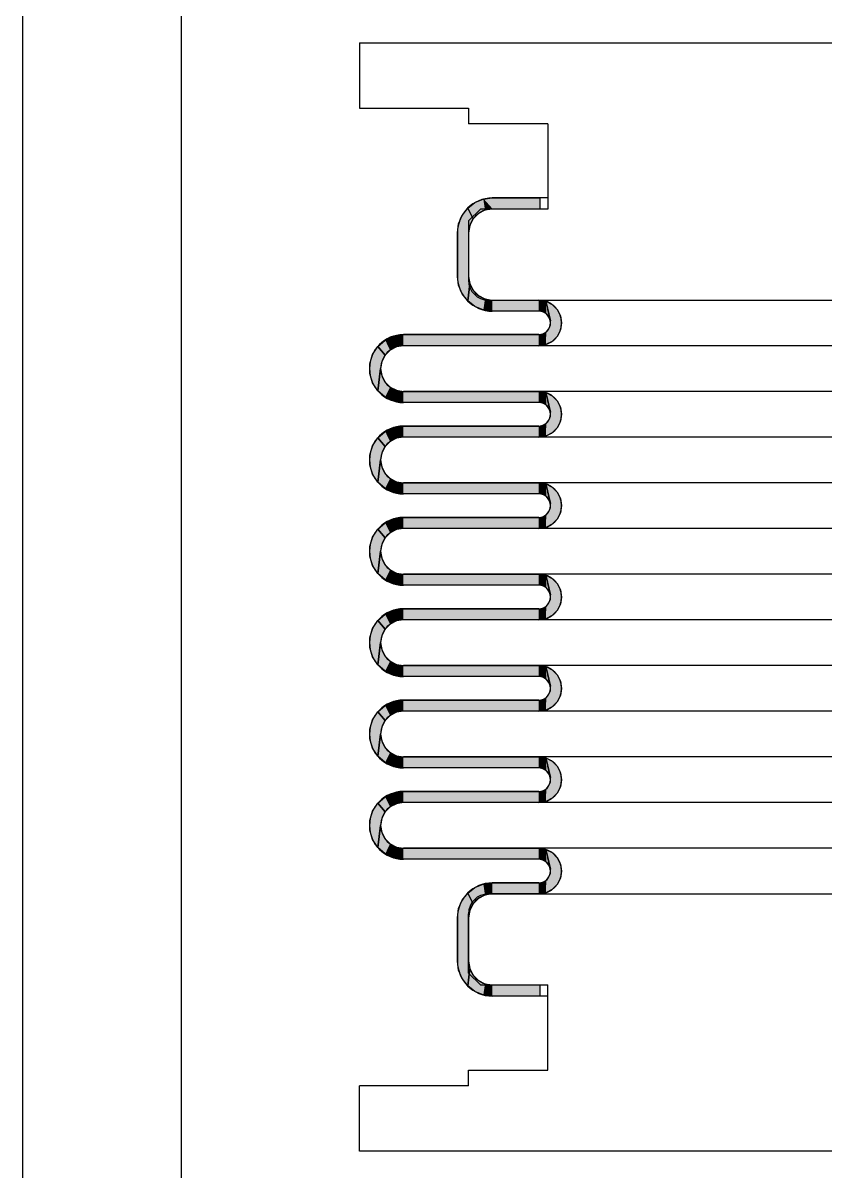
# Model space of a CAD drawing. Header units: millimetres. Extents: x 1269 to 5832, y 527 to 3540.
# Drawn here: x 5038.87 to 5059.12, y 1087.07 to 1116.07 of the extents above; entities that cross this region are included whole.
import ezdxf

# ---------------------------------------------------------------- set-up
doc = ezdxf.new("R2010")
doc.units = ezdxf.units.MM
doc.linetypes.add('phl_thick', pattern=[0])
doc.layers.add('projection', color=7, linetype='Continuous')

# ---------------------------------------------------------------- blocks, each defined once
blk = doc.blocks.new('*U43')
at = {"color": 2, "linetype": 'Continuous', "extrusion": (0, 0, -1)}
for points in [[(-118.052, 186.236), (-118.882, 186.142), (-117.888, 185.914)], [(-118.307, 186.491), (-119.919, 186.236), (-118.052, 186.236)], [(-119.919, 186.236), (-118.882, 186.142), (-118.052, 186.236)], [(-118.629, 186.655), (-119.663, 186.491), (-118.307, 186.491)], [(-119.663, 186.491), (-119.919, 186.236), (-118.307, 186.491)], [(-118.985, 186.711), (-119.342, 186.655), (-118.629, 186.655)], [(-119.342, 186.655), (-119.663, 186.491), (-118.629, 186.655)], [(-119.919, 186.236), (-119.088, 186.142), (-118.882, 186.142)], [(-119.919, 186.236), (-120.083, 185.914), (-119.088, 186.142)], [(-119.088, 186.142), (-120.083, 185.914), (-119.282, 186.072)], [(-119.282, 186.072), (-120.083, 185.914), (-119.44, 185.939)], [(-119.44, 185.939), (-120.083, 185.914), (-119.543, 185.761)], [(-120.083, 185.914), (-120.139, 185.557), (-119.543, 185.761)], [(-119.543, 185.761), (-120.139, 185.557), (-119.579, 185.557)], [(-119.579, 185.557), (-120.139, 178.725), (-119.579, 178.725)], [(-120.139, 185.557), (-120.139, 178.725), (-119.579, 185.557)], [(-120.139, 178.725), (-119.648, 178.242), (-119.579, 178.725)]]:
    blk.add_solid(points, dxfattribs=at)
blk = doc.blocks.new('*U44')
at = {"color": 2, "linetype": 'Continuous', "extrusion": (0, 0, -1)}
for points in [[(-122.667, 186.236), (-123.497, 186.142), (-122.503, 185.914)], [(-122.922, 186.491), (-124.534, 186.236), (-122.667, 186.236)], [(-124.534, 186.236), (-123.497, 186.142), (-122.667, 186.236)], [(-123.244, 186.655), (-124.279, 186.491), (-122.922, 186.491)], [(-124.279, 186.491), (-124.534, 186.236), (-122.922, 186.491)], [(-123.601, 186.711), (-123.957, 186.655), (-123.244, 186.655)], [(-123.957, 186.655), (-124.279, 186.491), (-123.244, 186.655)], [(-124.534, 186.236), (-123.704, 186.142), (-123.497, 186.142)], [(-124.534, 186.236), (-124.698, 185.914), (-123.704, 186.142)], [(-123.704, 186.142), (-124.698, 185.914), (-123.897, 186.072)], [(-123.897, 186.072), (-124.698, 185.914), (-124.055, 185.939)], [(-124.055, 185.939), (-124.698, 185.914), (-124.159, 185.761)], [(-124.698, 185.914), (-124.754, 185.557), (-124.159, 185.761)], [(-124.159, 185.761), (-124.754, 185.557), (-124.194, 185.557)], [(-124.194, 185.557), (-124.754, 178.725), (-124.194, 178.725)], [(-124.754, 185.557), (-124.754, 178.725), (-124.194, 185.557)], [(-124.754, 178.725), (-124.264, 178.242), (-124.194, 178.725)]]:
    blk.add_solid(points, dxfattribs=at)
blk = doc.blocks.new('*U45')
at = {"color": 2, "linetype": 'Continuous', "extrusion": (0, 0, -1)}
for points in [[(-127.282, 186.236), (-128.113, 186.142), (-127.119, 185.914)], [(-127.538, 186.491), (-129.149, 186.236), (-127.282, 186.236)], [(-129.149, 186.236), (-128.113, 186.142), (-127.282, 186.236)], [(-127.859, 186.655), (-128.894, 186.491), (-127.538, 186.491)], [(-128.894, 186.491), (-129.149, 186.236), (-127.538, 186.491)], [(-128.216, 186.711), (-128.572, 186.655), (-127.859, 186.655)], [(-128.572, 186.655), (-128.894, 186.491), (-127.859, 186.655)], [(-129.149, 186.236), (-128.319, 186.142), (-128.113, 186.142)], [(-129.149, 186.236), (-129.313, 185.914), (-128.319, 186.142)], [(-128.319, 186.142), (-129.313, 185.914), (-128.513, 186.072)], [(-128.513, 186.072), (-129.313, 185.914), (-128.671, 185.939)], [(-128.671, 185.939), (-129.313, 185.914), (-128.774, 185.761)], [(-129.313, 185.914), (-129.37, 185.557), (-128.774, 185.761)], [(-128.774, 185.761), (-129.37, 185.557), (-128.81, 185.557)], [(-128.81, 185.557), (-129.37, 178.725), (-128.81, 178.725)], [(-129.37, 185.557), (-129.37, 178.725), (-128.81, 185.557)], [(-129.37, 178.725), (-128.879, 178.242), (-128.81, 178.725)]]:
    blk.add_solid(points, dxfattribs=at)
blk = doc.blocks.new('*U46')
at = {"color": 2, "linetype": 'Continuous', "extrusion": (0, 0, -1)}
for points in [[(-131.898, 186.236), (-132.728, 186.142), (-131.734, 185.914)], [(-132.153, 186.491), (-133.765, 186.236), (-131.898, 186.236)], [(-133.765, 186.236), (-132.728, 186.142), (-131.898, 186.236)], [(-132.475, 186.655), (-133.51, 186.491), (-132.153, 186.491)], [(-133.51, 186.491), (-133.765, 186.236), (-132.153, 186.491)], [(-132.831, 186.711), (-133.188, 186.655), (-132.475, 186.655)], [(-133.188, 186.655), (-133.51, 186.491), (-132.475, 186.655)], [(-133.765, 186.236), (-132.934, 186.142), (-132.728, 186.142)], [(-133.765, 186.236), (-133.929, 185.914), (-132.934, 186.142)], [(-132.934, 186.142), (-133.929, 185.914), (-133.128, 186.072)], [(-133.128, 186.072), (-133.929, 185.914), (-133.286, 185.939)], [(-133.286, 185.939), (-133.929, 185.914), (-133.389, 185.761)], [(-133.929, 185.914), (-133.985, 185.557), (-133.389, 185.761)], [(-133.389, 185.761), (-133.985, 185.557), (-133.425, 185.557)], [(-133.425, 185.557), (-133.985, 178.725), (-133.425, 178.725)], [(-133.985, 185.557), (-133.985, 178.725), (-133.425, 185.557)], [(-133.985, 178.725), (-133.495, 178.242), (-133.425, 178.725)]]:
    blk.add_solid(points, dxfattribs=at)
blk = doc.blocks.new('*U47')
at = {"color": 2, "linetype": 'Continuous', "extrusion": (0, 0, -1)}
for points in [[(-136.513, 186.236), (-137.344, 186.142), (-136.349, 185.914)], [(-136.768, 186.491), (-138.38, 186.236), (-136.513, 186.236)], [(-138.38, 186.236), (-137.344, 186.142), (-136.513, 186.236)], [(-137.09, 186.655), (-138.125, 186.491), (-136.768, 186.491)], [(-138.125, 186.491), (-138.38, 186.236), (-136.768, 186.491)], [(-137.447, 186.711), (-137.803, 186.655), (-137.09, 186.655)], [(-137.803, 186.655), (-138.125, 186.491), (-137.09, 186.655)], [(-138.38, 186.236), (-137.55, 186.142), (-137.344, 186.142)], [(-138.38, 186.236), (-138.544, 185.914), (-137.55, 186.142)], [(-137.55, 186.142), (-138.544, 185.914), (-137.744, 186.072)], [(-137.744, 186.072), (-138.544, 185.914), (-137.902, 185.939)], [(-137.902, 185.939), (-138.544, 185.914), (-138.005, 185.761)], [(-138.544, 185.914), (-138.601, 185.557), (-138.005, 185.761)], [(-138.005, 185.761), (-138.601, 185.557), (-138.041, 185.557)], [(-138.041, 185.557), (-138.601, 178.725), (-138.041, 178.725)], [(-138.601, 185.557), (-138.601, 178.725), (-138.041, 185.557)], [(-138.601, 178.725), (-138.11, 178.242), (-138.041, 178.725)]]:
    blk.add_solid(points, dxfattribs=at)
blk = doc.blocks.new('*U48')
at = {"color": 2, "linetype": 'Continuous', "extrusion": (0, 0, -1)}
for points in [[(-141.129, 186.236), (-141.959, 186.142), (-140.965, 185.914)], [(-141.384, 186.491), (-142.996, 186.236), (-141.129, 186.236)], [(-142.996, 186.236), (-141.959, 186.142), (-141.129, 186.236)], [(-141.706, 186.655), (-142.74, 186.491), (-141.384, 186.491)], [(-142.74, 186.491), (-142.996, 186.236), (-141.384, 186.491)], [(-142.062, 186.711), (-142.419, 186.655), (-141.706, 186.655)], [(-142.419, 186.655), (-142.74, 186.491), (-141.706, 186.655)], [(-142.996, 186.236), (-142.165, 186.142), (-141.959, 186.142)], [(-142.996, 186.236), (-143.159, 185.914), (-142.165, 186.142)], [(-142.165, 186.142), (-143.159, 185.914), (-142.359, 186.072)], [(-142.359, 186.072), (-143.159, 185.914), (-142.517, 185.939)], [(-142.517, 185.939), (-143.159, 185.914), (-142.62, 185.761)], [(-143.159, 185.914), (-143.216, 185.557), (-142.62, 185.761)], [(-142.62, 185.761), (-143.216, 185.557), (-142.656, 185.557)], [(-142.656, 185.557), (-143.216, 178.725), (-142.656, 178.725)], [(-143.216, 185.557), (-143.216, 178.725), (-142.656, 185.557)], [(-143.216, 178.725), (-142.725, 178.242), (-142.656, 178.725)]]:
    blk.add_solid(points, dxfattribs=at)
blk = doc.blocks.new('*U49')
at = {"color": 2, "linetype": 'Continuous', "extrusion": (0, 0, -1)}
for points in [[(-145.744, 186.236), (-146.574, 186.142), (-145.58, 185.914)], [(-145.999, 186.491), (-147.611, 186.236), (-145.744, 186.236)], [(-147.611, 186.236), (-146.574, 186.142), (-145.744, 186.236)], [(-146.321, 186.655), (-147.356, 186.491), (-145.999, 186.491)], [(-147.356, 186.491), (-147.611, 186.236), (-145.999, 186.491)], [(-146.677, 186.711), (-147.034, 186.655), (-146.321, 186.655)], [(-147.034, 186.655), (-147.356, 186.491), (-146.321, 186.655)], [(-147.611, 186.236), (-146.781, 186.142), (-146.574, 186.142)], [(-147.611, 186.236), (-147.775, 185.914), (-146.781, 186.142)], [(-146.781, 186.142), (-147.775, 185.914), (-146.974, 186.072)], [(-146.974, 186.072), (-147.775, 185.914), (-147.132, 185.939)], [(-147.132, 185.939), (-147.775, 185.914), (-147.236, 185.761)], [(-147.775, 185.914), (-147.831, 185.557), (-147.236, 185.761)], [(-147.236, 185.761), (-147.831, 185.557), (-147.271, 185.557)], [(-147.271, 185.557), (-147.831, 183.211), (-147.271, 183.211)], [(-147.831, 185.557), (-147.831, 183.211), (-147.271, 185.557)], [(-147.831, 183.211), (-147.331, 182.756), (-147.271, 183.211)]]:
    blk.add_solid(points, dxfattribs=at)
blk = doc.blocks.new('*U50')
at = {"color": 2, "linetype": 'Continuous', "extrusion": (0, 0, -1)}
for points in [[(-117.888, 185.914), (-118.427, 185.761), (-117.831, 185.557)], [(-118.427, 185.761), (-118.391, 185.557), (-117.831, 185.557)], [(-118.882, 186.142), (-118.688, 186.072), (-117.888, 185.914)], [(-118.688, 186.072), (-118.53, 185.939), (-117.888, 185.914)], [(-118.53, 185.939), (-118.427, 185.761), (-117.888, 185.914)], [(-117.831, 185.557), (-118.391, 183.211), (-117.831, 183.211)], [(-118.391, 185.557), (-118.391, 183.211), (-117.831, 185.557)], [(-117.773, 182.84), (-118.331, 182.756), (-117.602, 182.506)], [(-118.331, 182.756), (-118.156, 182.331), (-117.602, 182.506)], [(-117.831, 183.211), (-118.331, 182.756), (-117.773, 182.84)], [(-118.391, 183.211), (-118.331, 182.756), (-117.831, 183.211)], [(-117.337, 182.24), (-117.876, 181.967), (-117.002, 182.07)], [(-117.602, 182.506), (-118.156, 182.331), (-117.337, 182.24)], [(-118.156, 182.331), (-117.876, 181.967), (-117.337, 182.24)]]:
    blk.add_solid(points, dxfattribs=at)
blk = doc.blocks.new('*U51')
at = {"color": 2, "linetype": 'Continuous', "extrusion": (0, 0, -1)}
for points in [[(-122.503, 185.914), (-123.043, 185.761), (-122.447, 185.557)], [(-123.043, 185.761), (-123.007, 185.557), (-122.447, 185.557)], [(-123.497, 186.142), (-123.304, 186.072), (-122.503, 185.914)], [(-123.304, 186.072), (-123.146, 185.939), (-122.503, 185.914)], [(-123.146, 185.939), (-123.043, 185.761), (-122.503, 185.914)], [(-122.447, 185.557), (-123.007, 178.725), (-122.447, 178.725)], [(-123.007, 185.557), (-123.007, 178.725), (-122.447, 185.557)], [(-122.447, 178.725), (-122.937, 178.242), (-122.39, 178.369)], [(-123.007, 178.725), (-122.937, 178.242), (-122.447, 178.725)], [(-122.39, 178.369), (-122.937, 178.242), (-122.226, 178.047)], [(-122.937, 178.242), (-122.735, 177.799), (-122.226, 178.047)], [(-121.649, 177.628), (-122.415, 177.43), (-121.293, 177.571)], [(-121.971, 177.792), (-122.415, 177.43), (-121.649, 177.628)], [(-122.226, 178.047), (-122.735, 177.799), (-121.971, 177.792)], [(-122.735, 177.799), (-122.415, 177.43), (-121.971, 177.792)]]:
    blk.add_solid(points, dxfattribs=at)
blk = doc.blocks.new('*U52')
at = {"color": 2, "linetype": 'Continuous', "extrusion": (0, 0, -1)}
for points in [[(-127.119, 185.914), (-127.658, 185.761), (-127.062, 185.557)], [(-127.658, 185.761), (-127.622, 185.557), (-127.062, 185.557)], [(-128.113, 186.142), (-127.919, 186.072), (-127.119, 185.914)], [(-127.919, 186.072), (-127.761, 185.939), (-127.119, 185.914)], [(-127.761, 185.939), (-127.658, 185.761), (-127.119, 185.914)], [(-127.062, 185.557), (-127.622, 178.725), (-127.062, 178.725)], [(-127.622, 185.557), (-127.622, 178.725), (-127.062, 185.557)], [(-127.062, 178.725), (-127.553, 178.242), (-127.006, 178.369)], [(-127.622, 178.725), (-127.553, 178.242), (-127.062, 178.725)], [(-127.006, 178.369), (-127.553, 178.242), (-126.842, 178.047)], [(-127.553, 178.242), (-127.35, 177.799), (-126.842, 178.047)], [(-126.265, 177.628), (-127.031, 177.43), (-125.908, 177.571)], [(-126.586, 177.792), (-127.031, 177.43), (-126.265, 177.628)], [(-126.842, 178.047), (-127.35, 177.799), (-126.586, 177.792)], [(-127.35, 177.799), (-127.031, 177.43), (-126.586, 177.792)]]:
    blk.add_solid(points, dxfattribs=at)
blk = doc.blocks.new('*U53')
at = {"color": 2, "linetype": 'Continuous', "extrusion": (0, 0, -1)}
for points in [[(-131.734, 185.914), (-132.273, 185.761), (-131.677, 185.557)], [(-132.273, 185.761), (-132.237, 185.557), (-131.677, 185.557)], [(-132.728, 186.142), (-132.534, 186.072), (-131.734, 185.914)], [(-132.534, 186.072), (-132.376, 185.939), (-131.734, 185.914)], [(-132.376, 185.939), (-132.273, 185.761), (-131.734, 185.914)], [(-131.677, 185.557), (-132.237, 178.725), (-131.677, 178.725)], [(-132.237, 185.557), (-132.237, 178.725), (-131.677, 185.557)], [(-131.677, 178.725), (-132.168, 178.242), (-131.621, 178.369)], [(-132.237, 178.725), (-132.168, 178.242), (-131.677, 178.725)], [(-131.621, 178.369), (-132.168, 178.242), (-131.457, 178.047)], [(-132.168, 178.242), (-131.965, 177.799), (-131.457, 178.047)], [(-130.88, 177.628), (-131.646, 177.43), (-130.524, 177.571)], [(-131.202, 177.792), (-131.646, 177.43), (-130.88, 177.628)], [(-131.457, 178.047), (-131.965, 177.799), (-131.202, 177.792)], [(-131.965, 177.799), (-131.646, 177.43), (-131.202, 177.792)]]:
    blk.add_solid(points, dxfattribs=at)
blk = doc.blocks.new('*U54')
at = {"color": 2, "linetype": 'Continuous', "extrusion": (0, 0, -1)}
for points in [[(-136.349, 185.914), (-136.889, 185.761), (-136.293, 185.557)], [(-136.889, 185.761), (-136.853, 185.557), (-136.293, 185.557)], [(-137.344, 186.142), (-137.15, 186.072), (-136.349, 185.914)], [(-137.15, 186.072), (-136.992, 185.939), (-136.349, 185.914)], [(-136.992, 185.939), (-136.889, 185.761), (-136.349, 185.914)], [(-136.293, 185.557), (-136.853, 178.725), (-136.293, 178.725)], [(-136.853, 185.557), (-136.853, 178.725), (-136.293, 185.557)], [(-136.293, 178.725), (-136.783, 178.242), (-136.236, 178.369)], [(-136.853, 178.725), (-136.783, 178.242), (-136.293, 178.725)], [(-136.236, 178.369), (-136.783, 178.242), (-136.072, 178.047)], [(-136.783, 178.242), (-136.581, 177.799), (-136.072, 178.047)], [(-135.496, 177.628), (-136.261, 177.43), (-135.139, 177.571)], [(-135.817, 177.792), (-136.261, 177.43), (-135.496, 177.628)], [(-136.072, 178.047), (-136.581, 177.799), (-135.817, 177.792)], [(-136.581, 177.799), (-136.261, 177.43), (-135.817, 177.792)]]:
    blk.add_solid(points, dxfattribs=at)
blk = doc.blocks.new('*U55')
at = {"color": 2, "linetype": 'Continuous', "extrusion": (0, 0, -1)}
for points in [[(-140.965, 185.914), (-141.504, 185.761), (-140.908, 185.557)], [(-141.504, 185.761), (-141.468, 185.557), (-140.908, 185.557)], [(-141.959, 186.142), (-141.765, 186.072), (-140.965, 185.914)], [(-141.765, 186.072), (-141.607, 185.939), (-140.965, 185.914)], [(-141.607, 185.939), (-141.504, 185.761), (-140.965, 185.914)], [(-140.908, 185.557), (-141.468, 178.725), (-140.908, 178.725)], [(-141.468, 185.557), (-141.468, 178.725), (-140.908, 185.557)], [(-140.908, 178.725), (-141.399, 178.242), (-140.852, 178.369)], [(-141.468, 178.725), (-141.399, 178.242), (-140.908, 178.725)], [(-140.852, 178.369), (-141.399, 178.242), (-140.688, 178.047)], [(-141.399, 178.242), (-141.196, 177.799), (-140.688, 178.047)], [(-140.111, 177.628), (-140.877, 177.43), (-139.754, 177.571)], [(-140.433, 177.792), (-140.877, 177.43), (-140.111, 177.628)], [(-140.688, 178.047), (-141.196, 177.799), (-140.433, 177.792)], [(-141.196, 177.799), (-140.877, 177.43), (-140.433, 177.792)]]:
    blk.add_solid(points, dxfattribs=at)
blk = doc.blocks.new('*U56')
at = {"color": 2, "linetype": 'Continuous', "extrusion": (0, 0, -1)}
for points in [[(-145.58, 185.914), (-146.119, 185.761), (-145.524, 185.557)], [(-146.119, 185.761), (-146.084, 185.557), (-145.524, 185.557)], [(-146.574, 186.142), (-146.381, 186.072), (-145.58, 185.914)], [(-146.381, 186.072), (-146.223, 185.939), (-145.58, 185.914)], [(-146.223, 185.939), (-146.119, 185.761), (-145.58, 185.914)], [(-145.524, 185.557), (-146.084, 178.725), (-145.524, 178.725)], [(-146.084, 185.557), (-146.084, 178.725), (-145.524, 185.557)], [(-145.524, 178.725), (-146.014, 178.242), (-145.467, 178.369)], [(-146.084, 178.725), (-146.014, 178.242), (-145.524, 178.725)], [(-145.467, 178.369), (-146.014, 178.242), (-145.303, 178.047)], [(-146.014, 178.242), (-145.812, 177.799), (-145.303, 178.047)], [(-144.726, 177.628), (-145.492, 177.43), (-144.37, 177.571)], [(-145.048, 177.792), (-145.492, 177.43), (-144.726, 177.628)], [(-145.303, 178.047), (-145.812, 177.799), (-145.048, 177.792)], [(-145.812, 177.799), (-145.492, 177.43), (-145.048, 177.792)]]:
    blk.add_solid(points, dxfattribs=at)
blk = doc.blocks.new('*U57')
at = {"color": 2, "linetype": 'Continuous', "extrusion": (0, 0, -1)}
for points in [[(-112.671, 183.211), (-112.671, 185.611), (-112.731, 182.756)], [(-113.231, 185.611), (-112.731, 182.756), (-112.671, 185.611)], [(-112.731, 182.756), (-113.231, 185.611), (-113.231, 183.211)]]:
    blk.add_solid(points, dxfattribs=at)
blk = doc.blocks.new('*U58')
at = {"color": 2, "linetype": 'Continuous', "extrusion": (0, 0, -1)}
for points in [[(-152.991, 183.211), (-152.431, 185.611), (-152.991, 185.611)], [(-152.431, 185.611), (-152.991, 183.211), (-152.431, 183.211)], [(-152.373, 182.84), (-152.931, 182.756), (-152.202, 182.506)], [(-152.931, 182.756), (-152.756, 182.331), (-152.202, 182.506)], [(-152.431, 183.211), (-152.931, 182.756), (-152.373, 182.84)], [(-152.991, 183.211), (-152.931, 182.756), (-152.431, 183.211)], [(-151.937, 182.24), (-152.476, 181.967), (-151.602, 182.07)], [(-152.202, 182.506), (-152.756, 182.331), (-151.937, 182.24)], [(-152.756, 182.331), (-152.476, 181.967), (-151.937, 182.24)]]:
    blk.add_solid(points, dxfattribs=at)
blk = doc.blocks.new('*U59')
at = {"color": 2, "linetype": 'Continuous', "extrusion": (0, 0, -1)}
for points in [[(-113.231, 183.211), (-113.29, 182.84), (-112.731, 182.756)], [(-113.29, 182.84), (-113.461, 182.506), (-112.731, 182.756)], [(-112.731, 182.756), (-113.461, 182.506), (-112.907, 182.331)], [(-113.461, 182.506), (-113.726, 182.24), (-112.907, 182.331)], [(-112.907, 182.331), (-113.726, 182.24), (-113.187, 181.967)]]:
    blk.add_solid(points, dxfattribs=at)
blk = doc.blocks.new('*U60')
at = {"color": 2, "linetype": 'Continuous', "extrusion": (0, 0, -1)}
for points in [[(-147.831, 183.211), (-147.89, 182.84), (-147.331, 182.756)], [(-147.89, 182.84), (-148.061, 182.506), (-147.331, 182.756)], [(-147.331, 182.756), (-148.061, 182.506), (-147.507, 182.331)], [(-148.061, 182.506), (-148.326, 182.24), (-147.507, 182.331)], [(-147.507, 182.331), (-148.326, 182.24), (-147.787, 181.967)]]:
    blk.add_solid(points, dxfattribs=at)
blk = doc.blocks.new('*U61')
at = {"color": 2, "linetype": 'Continuous', "extrusion": (0, 0, -1)}
for points in [[(-113.726, 182.24), (-114.061, 182.07), (-113.187, 181.967)], [(-114.061, 182.07), (-114.431, 182.011), (-113.187, 181.967)], [(-116.631, 182.011), (-117.876, 181.967), (-113.187, 181.967)], [(-113.187, 181.967), (-114.431, 182.011), (-116.631, 182.011)], [(-113.187, 181.967), (-117.511, 181.687), (-113.551, 181.687)], [(-117.876, 181.967), (-117.511, 181.687), (-113.187, 181.967)], [(-113.551, 181.687), (-117.087, 181.511), (-113.976, 181.511)], [(-117.511, 181.687), (-117.087, 181.511), (-113.551, 181.687)], [(-117.002, 182.07), (-117.876, 181.967), (-116.631, 182.011)], [(-113.976, 181.511), (-116.631, 181.451), (-114.431, 181.451)], [(-117.087, 181.511), (-116.631, 181.451), (-113.976, 181.511)]]:
    blk.add_solid(points, dxfattribs=at)
blk = doc.blocks.new('*U62')
at = {"color": 2, "linetype": 'Continuous', "extrusion": (0, 0, -1)}
for points in [[(-148.326, 182.24), (-148.661, 182.07), (-147.787, 181.967)], [(-148.661, 182.07), (-149.031, 182.011), (-147.787, 181.967)], [(-151.231, 182.011), (-152.476, 181.967), (-147.787, 181.967)], [(-147.787, 181.967), (-149.031, 182.011), (-151.231, 182.011)], [(-147.787, 181.967), (-152.111, 181.687), (-148.151, 181.687)], [(-152.476, 181.967), (-152.111, 181.687), (-147.787, 181.967)], [(-148.151, 181.687), (-151.687, 181.511), (-148.576, 181.511)], [(-152.111, 181.687), (-151.687, 181.511), (-148.151, 181.687)], [(-151.602, 182.07), (-152.476, 181.967), (-151.231, 182.011)], [(-148.576, 181.511), (-151.231, 181.451), (-149.031, 181.451)], [(-151.687, 181.511), (-151.231, 181.451), (-148.576, 181.511)]]:
    blk.add_solid(points, dxfattribs=at)
blk = doc.blocks.new('*U63')
at = {"color": 2, "linetype": 'Continuous', "extrusion": (0, 0, -1)}
for points in [[(-120.139, 178.725), (-120.195, 178.369), (-119.648, 178.242)], [(-120.195, 178.369), (-120.359, 178.047), (-119.648, 178.242)], [(-119.648, 178.242), (-120.359, 178.047), (-119.851, 177.799)], [(-120.359, 178.047), (-120.615, 177.792), (-119.851, 177.799)], [(-119.851, 177.799), (-120.615, 177.792), (-120.171, 177.43)]]:
    blk.add_solid(points, dxfattribs=at)
blk = doc.blocks.new('*U64')
at = {"color": 2, "linetype": 'Continuous', "extrusion": (0, 0, -1)}
for points in [[(-124.754, 178.725), (-124.811, 178.369), (-124.264, 178.242)], [(-124.811, 178.369), (-124.975, 178.047), (-124.264, 178.242)], [(-124.264, 178.242), (-124.975, 178.047), (-124.466, 177.799)], [(-124.975, 178.047), (-125.23, 177.792), (-124.466, 177.799)], [(-124.466, 177.799), (-125.23, 177.792), (-124.786, 177.43)]]:
    blk.add_solid(points, dxfattribs=at)
blk = doc.blocks.new('*U65')
at = {"color": 2, "linetype": 'Continuous', "extrusion": (0, 0, -1)}
for points in [[(-129.37, 178.725), (-129.426, 178.369), (-128.879, 178.242)], [(-129.426, 178.369), (-129.59, 178.047), (-128.879, 178.242)], [(-128.879, 178.242), (-129.59, 178.047), (-129.082, 177.799)], [(-129.59, 178.047), (-129.845, 177.792), (-129.082, 177.799)], [(-129.082, 177.799), (-129.845, 177.792), (-129.401, 177.43)]]:
    blk.add_solid(points, dxfattribs=at)
blk = doc.blocks.new('*U66')
at = {"color": 2, "linetype": 'Continuous', "extrusion": (0, 0, -1)}
for points in [[(-133.985, 178.725), (-134.042, 178.369), (-133.495, 178.242)], [(-134.042, 178.369), (-134.206, 178.047), (-133.495, 178.242)], [(-133.495, 178.242), (-134.206, 178.047), (-133.697, 177.799)], [(-134.206, 178.047), (-134.461, 177.792), (-133.697, 177.799)], [(-133.697, 177.799), (-134.461, 177.792), (-134.017, 177.43)]]:
    blk.add_solid(points, dxfattribs=at)
blk = doc.blocks.new('*U67')
at = {"color": 2, "linetype": 'Continuous', "extrusion": (0, 0, -1)}
for points in [[(-138.601, 178.725), (-138.657, 178.369), (-138.11, 178.242)], [(-138.657, 178.369), (-138.821, 178.047), (-138.11, 178.242)], [(-138.11, 178.242), (-138.821, 178.047), (-138.313, 177.799)], [(-138.821, 178.047), (-139.076, 177.792), (-138.313, 177.799)], [(-138.313, 177.799), (-139.076, 177.792), (-138.632, 177.43)]]:
    blk.add_solid(points, dxfattribs=at)
blk = doc.blocks.new('*U68')
at = {"color": 2, "linetype": 'Continuous', "extrusion": (0, 0, -1)}
for points in [[(-143.216, 178.725), (-143.272, 178.369), (-142.725, 178.242)], [(-143.272, 178.369), (-143.436, 178.047), (-142.725, 178.242)], [(-142.725, 178.242), (-143.436, 178.047), (-142.928, 177.799)], [(-143.436, 178.047), (-143.692, 177.792), (-142.928, 177.799)], [(-142.928, 177.799), (-143.692, 177.792), (-143.247, 177.43)]]:
    blk.add_solid(points, dxfattribs=at)
blk = doc.blocks.new('*U69')
at = {"color": 2, "linetype": 'Continuous', "extrusion": (0, 0, -1)}
for points in [[(-120.615, 177.792), (-120.936, 177.628), (-120.171, 177.43)], [(-120.936, 177.628), (-121.293, 177.571), (-120.171, 177.43)], [(-121.293, 177.571), (-122.415, 177.43), (-120.171, 177.43)], [(-120.171, 177.43), (-122.005, 177.166), (-120.581, 177.166)], [(-122.415, 177.43), (-122.005, 177.166), (-120.171, 177.43)], [(-120.581, 177.166), (-121.537, 177.029), (-121.049, 177.029)], [(-122.005, 177.166), (-121.537, 177.029), (-120.581, 177.166)]]:
    blk.add_solid(points, dxfattribs=at)
blk = doc.blocks.new('*U70')
at = {"color": 2, "linetype": 'Continuous', "extrusion": (0, 0, -1)}
for points in [[(-125.23, 177.792), (-125.552, 177.628), (-124.786, 177.43)], [(-125.552, 177.628), (-125.908, 177.571), (-124.786, 177.43)], [(-125.908, 177.571), (-127.031, 177.43), (-124.786, 177.43)], [(-124.786, 177.43), (-126.62, 177.166), (-125.196, 177.166)], [(-127.031, 177.43), (-126.62, 177.166), (-124.786, 177.43)], [(-125.196, 177.166), (-126.152, 177.029), (-125.664, 177.029)], [(-126.62, 177.166), (-126.152, 177.029), (-125.196, 177.166)]]:
    blk.add_solid(points, dxfattribs=at)
blk = doc.blocks.new('*U71')
at = {"color": 2, "linetype": 'Continuous', "extrusion": (0, 0, -1)}
for points in [[(-129.845, 177.792), (-130.167, 177.628), (-129.401, 177.43)], [(-130.167, 177.628), (-130.524, 177.571), (-129.401, 177.43)], [(-130.524, 177.571), (-131.646, 177.43), (-129.401, 177.43)], [(-129.401, 177.43), (-131.236, 177.166), (-129.812, 177.166)], [(-131.646, 177.43), (-131.236, 177.166), (-129.401, 177.43)], [(-129.812, 177.166), (-130.768, 177.029), (-130.28, 177.029)], [(-131.236, 177.166), (-130.768, 177.029), (-129.812, 177.166)]]:
    blk.add_solid(points, dxfattribs=at)
blk = doc.blocks.new('*U72')
at = {"color": 2, "linetype": 'Continuous', "extrusion": (0, 0, -1)}
for points in [[(-134.461, 177.792), (-134.782, 177.628), (-134.017, 177.43)], [(-134.782, 177.628), (-135.139, 177.571), (-134.017, 177.43)], [(-135.139, 177.571), (-136.261, 177.43), (-134.017, 177.43)], [(-134.017, 177.43), (-135.851, 177.166), (-134.427, 177.166)], [(-136.261, 177.43), (-135.851, 177.166), (-134.017, 177.43)], [(-134.427, 177.166), (-135.383, 177.029), (-134.895, 177.029)], [(-135.851, 177.166), (-135.383, 177.029), (-134.427, 177.166)]]:
    blk.add_solid(points, dxfattribs=at)
blk = doc.blocks.new('*U73')
at = {"color": 2, "linetype": 'Continuous', "extrusion": (0, 0, -1)}
for points in [[(-139.076, 177.792), (-139.398, 177.628), (-138.632, 177.43)], [(-139.398, 177.628), (-139.754, 177.571), (-138.632, 177.43)], [(-139.754, 177.571), (-140.877, 177.43), (-138.632, 177.43)], [(-138.632, 177.43), (-140.466, 177.166), (-139.042, 177.166)], [(-140.877, 177.43), (-140.466, 177.166), (-138.632, 177.43)], [(-139.042, 177.166), (-139.998, 177.029), (-139.51, 177.029)], [(-140.466, 177.166), (-139.998, 177.029), (-139.042, 177.166)]]:
    blk.add_solid(points, dxfattribs=at)
blk = doc.blocks.new('*U74')
at = {"color": 2, "linetype": 'Continuous', "extrusion": (0, 0, -1)}
for points in [[(-143.692, 177.792), (-144.013, 177.628), (-143.247, 177.43)], [(-144.013, 177.628), (-144.37, 177.571), (-143.247, 177.43)], [(-144.37, 177.571), (-145.492, 177.43), (-143.247, 177.43)], [(-143.247, 177.43), (-145.082, 177.166), (-143.658, 177.166)], [(-145.492, 177.43), (-145.082, 177.166), (-143.247, 177.43)], [(-143.658, 177.166), (-144.614, 177.029), (-144.126, 177.029)], [(-145.082, 177.166), (-144.614, 177.029), (-143.658, 177.166)]]:
    blk.add_solid(points, dxfattribs=at)

msp = doc.modelspace()

# ---------------------------------------------------------------- linework, layer by layer
at = {"color": 0, "linetype": 'Continuous'}
for p, q in [((5047.367, 1115.572), (5047.367, 1113.922)), ((5047.367, 1115.572), (5079.367, 1115.572)), ((5047.367, 1113.922), (5050.117, 1113.922)), ((5050.117, 1113.922), (5050.117, 1113.522)), ((5052.117, 1113.522), (5050.117, 1113.522)), ((5052.117, 1113.522), (5052.117, 1111.372)), ((5052.117, 1111.652), (5050.717, 1111.652)), ((5051.917, 1111.652), (5051.917, 1111.372)), ((5050.417, 1111.372), (5050.117, 1111.072)), ((5052.117, 1111.372), (5050.417, 1111.372)), ((5050.717, 1111.372), (5050.532, 1111.343)), ((5050.117, 1111.072), (5050.117, 1109.572)), ((5049.837, 1110.772), (5049.837, 1109.672)), ((5050.117, 1109.672), (5050.147, 1109.487)), ((5050.617, 1109.072), (5076.117, 1109.072)), ((5051.89, 1109.072), (5052.069, 1109.044)), ((5051.89, 1108.792), (5050.717, 1108.792)), ((5051.89, 1108.199), (5048.474, 1108.199)), ((5048.474, 1107.919), (5048.296, 1107.89)), ((5078.26, 1107.919), (5048.474, 1107.919)), ((5078.26, 1106.765), (5048.474, 1106.765)), ((5051.89, 1106.765), (5052.069, 1106.736)), ((5051.89, 1106.485), (5048.474, 1106.485)), ((5051.89, 1105.891), (5048.474, 1105.891)), ((5048.474, 1105.611), (5048.296, 1105.583)), ((5078.26, 1105.611), (5048.474, 1105.611)), ((5078.26, 1104.457), (5048.474, 1104.457)), ((5051.89, 1104.457), (5052.069, 1104.429)), ((5051.89, 1104.177), (5048.474, 1104.177)), ((5051.89, 1103.583), (5048.474, 1103.583)), ((5048.474, 1103.303), (5048.296, 1103.275)), ((5078.26, 1103.303), (5048.474, 1103.303)), ((5078.26, 1102.149), (5048.474, 1102.149)), ((5051.89, 1102.149), (5052.069, 1102.121)), ((5051.89, 1101.869), (5048.474, 1101.869)), ((5051.89, 1101.275), (5048.474, 1101.275)), ((5048.474, 1100.995), (5048.296, 1100.967)), ((5078.26, 1100.995), (5048.474, 1100.995)), ((5078.26, 1099.842), (5048.474, 1099.842)), ((5051.89, 1099.842), (5052.069, 1099.813)), ((5051.89, 1099.562), (5048.474, 1099.562)), ((5051.89, 1098.968), (5048.474, 1098.968)), ((5048.474, 1098.688), (5048.296, 1098.66)), ((5078.26, 1098.688), (5048.474, 1098.688)), ((5078.26, 1097.534), (5048.474, 1097.534)), ((5051.89, 1097.534), (5052.069, 1097.506)), ((5051.89, 1097.254), (5048.474, 1097.254)), ((5051.89, 1096.66), (5048.474, 1096.66)), ((5048.474, 1096.38), (5048.296, 1096.352)), ((5078.26, 1096.38), (5048.474, 1096.38)), ((5078.26, 1095.226), (5048.474, 1095.226)), ((5051.89, 1095.226), (5052.069, 1095.198)), ((5051.89, 1094.946), (5048.474, 1094.946)), ((5051.89, 1094.352), (5050.717, 1094.352)), ((5050.717, 1094.072), (5050.532, 1094.043)), ((5050.617, 1094.072), (5076.117, 1094.072)), ((5049.837, 1093.472), (5049.837, 1092.372)), ((5050.117, 1092.072), (5050.117, 1093.572)), ((5050.117, 1092.372), (5050.147, 1092.187)), ((5050.417, 1091.772), (5050.117, 1092.072)), ((5050.417, 1091.772), (5052.117, 1091.772)), ((5051.917, 1091.772), (5051.917, 1091.492)), ((5052.117, 1089.622), (5052.117, 1091.772)), ((5052.117, 1091.492), (5050.717, 1091.492)), ((5050.117, 1089.222), (5050.117, 1089.622)), ((5050.117, 1089.622), (5052.117, 1089.622)), ((5047.367, 1087.572), (5047.367, 1089.222)), ((5050.117, 1089.222), (5047.367, 1089.222)), ((5079.367, 1087.572), (5047.367, 1087.572))]:
    msp.add_line(p, q, dxfattribs=at)
for points in [[(5050.532, 1111.343), (5050.365, 1111.258), (5050.232, 1111.125), (5050.095, 1111.395), (5050.277, 1111.534), (5050.49, 1111.622), (5050.717, 1111.372), (5050.532, 1111.343)], [(5050.532, 1111.343), (5050.365, 1111.258), (5050.232, 1111.125), (5050.095, 1111.395), (5050.277, 1111.534), (5050.49, 1111.622)], [(5050.717, 1111.652), (5051.917, 1111.652), (5051.917, 1111.372), (5050.717, 1111.372), (5050.49, 1111.622), (5050.717, 1111.652)], [(5050.717, 1111.372), (5050.49, 1111.622), (5050.717, 1111.652)], [(5050.117, 1109.672), (5050.147, 1109.487), (5050.095, 1109.05), (5049.955, 1109.232), (5049.867, 1109.445), (5049.837, 1109.672), (5049.837, 1110.772), (5049.867, 1111), (5049.955, 1111.212), (5050.095, 1111.395), (5050.232, 1111.125), (5050.147, 1110.958), (5050.117, 1110.772), (5050.117, 1109.672)], [(5049.837, 1110.772), (5049.867, 1111), (5049.955, 1111.212), (5050.095, 1111.395)], [(5050.232, 1111.125), (5050.147, 1110.958), (5050.117, 1110.772)], [(5050.095, 1109.05), (5049.955, 1109.232), (5049.867, 1109.445), (5049.837, 1109.672)], [(5052.081, 1108.723), (5051.992, 1108.774), (5051.89, 1108.792), (5050.717, 1108.792), (5050.49, 1108.822), (5050.277, 1108.91), (5050.095, 1109.05), (5050.147, 1109.487), (5050.232, 1109.32), (5050.365, 1109.187), (5050.532, 1109.102), (5050.717, 1109.072), (5051.89, 1109.072), (5052.069, 1109.044), (5052.183, 1108.547), (5052.148, 1108.644), (5052.081, 1108.723)], [(5050.717, 1108.792), (5050.49, 1108.822), (5050.277, 1108.91), (5050.095, 1109.05), (5050.147, 1109.487), (5050.232, 1109.32), (5050.365, 1109.187), (5050.532, 1109.102), (5050.717, 1109.072)], [(5052.467, 1108.495), (5052.439, 1108.317), (5052.357, 1108.156), (5052.23, 1108.029), (5052.069, 1107.947), (5051.89, 1107.919), (5048.474, 1107.919), (5048.233, 1108.164), (5048.474, 1108.199), (5051.89, 1108.199), (5051.992, 1108.216), (5052.081, 1108.268), (5052.148, 1108.347), (5052.183, 1108.444), (5052.183, 1108.547), (5052.069, 1109.044), (5052.23, 1108.962), (5052.357, 1108.835), (5052.439, 1108.674), (5052.467, 1108.495)], [(5051.89, 1108.199), (5051.992, 1108.216), (5052.081, 1108.268), (5052.148, 1108.347), (5052.183, 1108.444), (5052.183, 1108.547), (5052.069, 1109.044), (5052.23, 1108.962), (5052.357, 1108.835), (5052.439, 1108.674), (5052.467, 1108.495)], [(5052.081, 1108.723), (5051.992, 1108.774), (5051.89, 1108.792)], [(5052.183, 1108.547), (5052.148, 1108.644), (5052.081, 1108.723)], [(5052.467, 1108.495), (5052.439, 1108.317), (5052.357, 1108.156), (5052.23, 1108.029), (5052.069, 1107.947), (5051.89, 1107.919)], [(5048.296, 1107.89), (5048.135, 1107.808), (5048.008, 1107.681), (5047.827, 1107.903), (5048.011, 1108.063), (5048.233, 1108.164), (5048.474, 1107.919), (5048.296, 1107.89)], [(5048.296, 1107.89), (5048.135, 1107.808), (5048.008, 1107.681), (5047.827, 1107.903), (5048.011, 1108.063), (5048.233, 1108.164)], [(5048.474, 1107.919), (5048.233, 1108.164), (5048.474, 1108.199)], [(5047.897, 1107.342), (5047.827, 1106.78), (5047.695, 1106.986), (5047.626, 1107.22), (5047.626, 1107.464), (5047.695, 1107.698), (5047.827, 1107.903), (5048.008, 1107.681), (5047.926, 1107.52), (5047.897, 1107.342)], [(5047.827, 1106.78), (5047.695, 1106.986), (5047.626, 1107.22), (5047.626, 1107.464), (5047.695, 1107.698), (5047.827, 1107.903)], [(5048.008, 1107.681), (5047.926, 1107.52), (5047.897, 1107.342)], [(5052.081, 1106.415), (5051.992, 1106.467), (5051.89, 1106.485), (5048.474, 1106.485), (5048.233, 1106.519), (5048.011, 1106.621), (5047.827, 1106.78), (5047.897, 1107.342), (5047.926, 1107.163), (5048.008, 1107.003), (5048.135, 1106.875), (5048.296, 1106.793), (5048.474, 1106.765), (5051.89, 1106.765), (5052.069, 1106.736), (5052.183, 1106.239), (5052.148, 1106.336), (5052.081, 1106.415)], [(5048.474, 1106.485), (5048.233, 1106.519), (5048.011, 1106.621), (5047.827, 1106.78), (5047.897, 1107.342), (5047.926, 1107.163), (5048.008, 1107.003), (5048.135, 1106.875), (5048.296, 1106.793), (5048.474, 1106.765)], [(5052.467, 1106.188), (5052.439, 1106.01), (5052.357, 1105.849), (5052.23, 1105.721), (5052.069, 1105.639), (5051.89, 1105.611), (5048.474, 1105.611), (5048.233, 1105.856), (5048.474, 1105.891), (5051.89, 1105.891), (5051.992, 1105.909), (5052.081, 1105.96), (5052.148, 1106.039), (5052.183, 1106.136), (5052.183, 1106.239), (5052.069, 1106.736), (5052.23, 1106.655), (5052.357, 1106.527), (5052.439, 1106.366), (5052.467, 1106.188)], [(5051.89, 1105.891), (5051.992, 1105.909), (5052.081, 1105.96), (5052.148, 1106.039), (5052.183, 1106.136), (5052.183, 1106.239), (5052.069, 1106.736), (5052.23, 1106.655), (5052.357, 1106.527), (5052.439, 1106.366), (5052.467, 1106.188)], [(5052.081, 1106.415), (5051.992, 1106.467), (5051.89, 1106.485)], [(5052.183, 1106.239), (5052.148, 1106.336), (5052.081, 1106.415)], [(5052.467, 1106.188), (5052.439, 1106.01), (5052.357, 1105.849), (5052.23, 1105.721), (5052.069, 1105.639), (5051.89, 1105.611)], [(5048.296, 1105.583), (5048.135, 1105.501), (5048.008, 1105.373), (5047.827, 1105.595), (5048.011, 1105.755), (5048.233, 1105.856), (5048.474, 1105.611), (5048.296, 1105.583)], [(5048.296, 1105.583), (5048.135, 1105.501), (5048.008, 1105.373), (5047.827, 1105.595), (5048.011, 1105.755), (5048.233, 1105.856)], [(5048.474, 1105.611), (5048.233, 1105.856), (5048.474, 1105.891)], [(5047.897, 1105.034), (5047.827, 1104.473), (5047.695, 1104.678), (5047.626, 1104.912), (5047.626, 1105.156), (5047.695, 1105.39), (5047.827, 1105.595), (5048.008, 1105.373), (5047.926, 1105.212), (5047.897, 1105.034)], [(5047.827, 1104.473), (5047.695, 1104.678), (5047.626, 1104.912), (5047.626, 1105.156), (5047.695, 1105.39), (5047.827, 1105.595)], [(5048.008, 1105.373), (5047.926, 1105.212), (5047.897, 1105.034)], [(5052.081, 1104.108), (5051.992, 1104.159), (5051.89, 1104.177), (5048.474, 1104.177), (5048.233, 1104.212), (5048.011, 1104.313), (5047.827, 1104.473), (5047.897, 1105.034), (5047.926, 1104.856), (5048.008, 1104.695), (5048.135, 1104.567), (5048.296, 1104.485), (5048.474, 1104.457), (5051.89, 1104.457), (5052.069, 1104.429), (5052.183, 1103.932), (5052.148, 1104.029), (5052.081, 1104.108)], [(5048.474, 1104.177), (5048.233, 1104.212), (5048.011, 1104.313), (5047.827, 1104.473), (5047.897, 1105.034), (5047.926, 1104.856), (5048.008, 1104.695), (5048.135, 1104.567), (5048.296, 1104.485), (5048.474, 1104.457)], [(5052.467, 1103.88), (5052.439, 1103.702), (5052.357, 1103.541), (5052.23, 1103.413), (5052.069, 1103.331), (5051.89, 1103.303), (5048.474, 1103.303), (5048.233, 1103.548), (5048.474, 1103.583), (5051.89, 1103.583), (5051.992, 1103.601), (5052.081, 1103.653), (5052.148, 1103.732), (5052.183, 1103.829), (5052.183, 1103.932), (5052.069, 1104.429), (5052.23, 1104.347), (5052.357, 1104.219), (5052.439, 1104.058), (5052.467, 1103.88)], [(5051.89, 1103.583), (5051.992, 1103.601), (5052.081, 1103.653), (5052.148, 1103.732), (5052.183, 1103.829), (5052.183, 1103.932), (5052.069, 1104.429), (5052.23, 1104.347), (5052.357, 1104.219), (5052.439, 1104.058), (5052.467, 1103.88)], [(5052.081, 1104.108), (5051.992, 1104.159), (5051.89, 1104.177)], [(5052.183, 1103.932), (5052.148, 1104.029), (5052.081, 1104.108)], [(5052.467, 1103.88), (5052.439, 1103.702), (5052.357, 1103.541), (5052.23, 1103.413), (5052.069, 1103.331), (5051.89, 1103.303)], [(5048.296, 1103.275), (5048.135, 1103.193), (5048.008, 1103.065), (5047.827, 1103.287), (5048.011, 1103.447), (5048.233, 1103.548), (5048.474, 1103.303), (5048.296, 1103.275)], [(5048.296, 1103.275), (5048.135, 1103.193), (5048.008, 1103.065), (5047.827, 1103.287), (5048.011, 1103.447), (5048.233, 1103.548)], [(5048.474, 1103.303), (5048.233, 1103.548), (5048.474, 1103.583)], [(5047.897, 1102.726), (5047.827, 1102.165), (5047.695, 1102.37), (5047.626, 1102.604), (5047.626, 1102.848), (5047.695, 1103.082), (5047.827, 1103.287), (5048.008, 1103.065), (5047.926, 1102.905), (5047.897, 1102.726)], [(5047.827, 1102.165), (5047.695, 1102.37), (5047.626, 1102.604), (5047.626, 1102.848), (5047.695, 1103.082), (5047.827, 1103.287)], [(5048.008, 1103.065), (5047.926, 1102.905), (5047.897, 1102.726)], [(5052.081, 1101.8), (5051.992, 1101.851), (5051.89, 1101.869), (5048.474, 1101.869), (5048.233, 1101.904), (5048.011, 1102.005), (5047.827, 1102.165), (5047.897, 1102.726), (5047.926, 1102.548), (5048.008, 1102.387), (5048.135, 1102.26), (5048.296, 1102.178), (5048.474, 1102.149), (5051.89, 1102.149), (5052.069, 1102.121), (5052.183, 1101.624), (5052.148, 1101.721), (5052.081, 1101.8)], [(5048.474, 1101.869), (5048.233, 1101.904), (5048.011, 1102.005), (5047.827, 1102.165), (5047.897, 1102.726), (5047.926, 1102.548), (5048.008, 1102.387), (5048.135, 1102.26), (5048.296, 1102.178), (5048.474, 1102.149)], [(5052.467, 1101.572), (5052.439, 1101.394), (5052.357, 1101.233), (5052.23, 1101.106), (5052.069, 1101.024), (5051.89, 1100.995), (5048.474, 1100.995), (5048.233, 1101.241), (5048.474, 1101.275), (5051.89, 1101.275), (5051.992, 1101.293), (5052.081, 1101.345), (5052.148, 1101.424), (5052.183, 1101.521), (5052.183, 1101.624), (5052.069, 1102.121), (5052.23, 1102.039), (5052.357, 1101.912), (5052.439, 1101.751), (5052.467, 1101.572)], [(5051.89, 1101.275), (5051.992, 1101.293), (5052.081, 1101.345), (5052.148, 1101.424), (5052.183, 1101.521), (5052.183, 1101.624), (5052.069, 1102.121), (5052.23, 1102.039), (5052.357, 1101.912), (5052.439, 1101.751), (5052.467, 1101.572)], [(5052.081, 1101.8), (5051.992, 1101.851), (5051.89, 1101.869)], [(5052.183, 1101.624), (5052.148, 1101.721), (5052.081, 1101.8)], [(5052.467, 1101.572), (5052.439, 1101.394), (5052.357, 1101.233), (5052.23, 1101.106), (5052.069, 1101.024), (5051.89, 1100.995)], [(5048.296, 1100.967), (5048.135, 1100.885), (5048.008, 1100.758), (5047.827, 1100.98), (5048.011, 1101.139), (5048.233, 1101.241), (5048.474, 1100.995), (5048.296, 1100.967)], [(5048.296, 1100.967), (5048.135, 1100.885), (5048.008, 1100.758), (5047.827, 1100.98), (5048.011, 1101.139), (5048.233, 1101.241)], [(5048.474, 1100.995), (5048.233, 1101.241), (5048.474, 1101.275)], [(5047.897, 1100.419), (5047.827, 1099.857), (5047.695, 1100.063), (5047.626, 1100.297), (5047.626, 1100.541), (5047.695, 1100.775), (5047.827, 1100.98), (5048.008, 1100.758), (5047.926, 1100.597), (5047.897, 1100.419)], [(5047.827, 1099.857), (5047.695, 1100.063), (5047.626, 1100.297), (5047.626, 1100.541), (5047.695, 1100.775), (5047.827, 1100.98)], [(5048.008, 1100.758), (5047.926, 1100.597), (5047.897, 1100.419)], [(5052.081, 1099.492), (5051.992, 1099.544), (5051.89, 1099.562), (5048.474, 1099.562), (5048.233, 1099.596), (5048.011, 1099.698), (5047.827, 1099.857), (5047.897, 1100.419), (5047.926, 1100.24), (5048.008, 1100.079), (5048.135, 1099.952), (5048.296, 1099.87), (5048.474, 1099.842), (5051.89, 1099.842), (5052.069, 1099.813), (5052.183, 1099.316), (5052.148, 1099.413), (5052.081, 1099.492)], [(5048.474, 1099.562), (5048.233, 1099.596), (5048.011, 1099.698), (5047.827, 1099.857), (5047.897, 1100.419), (5047.926, 1100.24), (5048.008, 1100.079), (5048.135, 1099.952), (5048.296, 1099.87), (5048.474, 1099.842)], [(5052.467, 1099.265), (5052.439, 1099.086), (5052.357, 1098.926), (5052.23, 1098.798), (5052.069, 1098.716), (5051.89, 1098.688), (5048.474, 1098.688), (5048.233, 1098.933), (5048.474, 1098.968), (5051.89, 1098.968), (5051.992, 1098.986), (5052.081, 1099.037), (5052.148, 1099.116), (5052.183, 1099.213), (5052.183, 1099.316), (5052.069, 1099.813), (5052.23, 1099.731), (5052.357, 1099.604), (5052.439, 1099.443), (5052.467, 1099.265)], [(5051.89, 1098.968), (5051.992, 1098.986), (5052.081, 1099.037), (5052.148, 1099.116), (5052.183, 1099.213), (5052.183, 1099.316), (5052.069, 1099.813), (5052.23, 1099.731), (5052.357, 1099.604), (5052.439, 1099.443), (5052.467, 1099.265)], [(5052.081, 1099.492), (5051.992, 1099.544), (5051.89, 1099.562)], [(5052.183, 1099.316), (5052.148, 1099.413), (5052.081, 1099.492)], [(5052.467, 1099.265), (5052.439, 1099.086), (5052.357, 1098.926), (5052.23, 1098.798), (5052.069, 1098.716), (5051.89, 1098.688)], [(5048.296, 1098.66), (5048.135, 1098.578), (5048.008, 1098.45), (5047.827, 1098.672), (5048.011, 1098.832), (5048.233, 1098.933), (5048.474, 1098.688), (5048.296, 1098.66)], [(5048.296, 1098.66), (5048.135, 1098.578), (5048.008, 1098.45), (5047.827, 1098.672), (5048.011, 1098.832), (5048.233, 1098.933)], [(5048.474, 1098.688), (5048.233, 1098.933), (5048.474, 1098.968)], [(5047.897, 1098.111), (5047.827, 1097.55), (5047.695, 1097.755), (5047.626, 1097.989), (5047.626, 1098.233), (5047.695, 1098.467), (5047.827, 1098.672), (5048.008, 1098.45), (5047.926, 1098.289), (5047.897, 1098.111)], [(5047.827, 1097.55), (5047.695, 1097.755), (5047.626, 1097.989), (5047.626, 1098.233), (5047.695, 1098.467), (5047.827, 1098.672)], [(5048.008, 1098.45), (5047.926, 1098.289), (5047.897, 1098.111)], [(5052.081, 1097.184), (5051.992, 1097.236), (5051.89, 1097.254), (5048.474, 1097.254), (5048.233, 1097.289), (5048.011, 1097.39), (5047.827, 1097.55), (5047.897, 1098.111), (5047.926, 1097.933), (5048.008, 1097.772), (5048.135, 1097.644), (5048.296, 1097.562), (5048.474, 1097.534), (5051.89, 1097.534), (5052.069, 1097.506), (5052.183, 1097.009), (5052.148, 1097.105), (5052.081, 1097.184)], [(5048.474, 1097.254), (5048.233, 1097.289), (5048.011, 1097.39), (5047.827, 1097.55), (5047.897, 1098.111), (5047.926, 1097.933), (5048.008, 1097.772), (5048.135, 1097.644), (5048.296, 1097.562), (5048.474, 1097.534)], [(5052.467, 1096.957), (5052.439, 1096.779), (5052.357, 1096.618), (5052.23, 1096.49), (5052.069, 1096.408), (5051.89, 1096.38), (5048.474, 1096.38), (5048.233, 1096.625), (5048.474, 1096.66), (5051.89, 1096.66), (5051.992, 1096.678), (5052.081, 1096.73), (5052.148, 1096.809), (5052.183, 1096.905), (5052.183, 1097.009), (5052.069, 1097.506), (5052.23, 1097.424), (5052.357, 1097.296), (5052.439, 1097.135), (5052.467, 1096.957)], [(5051.89, 1096.66), (5051.992, 1096.678), (5052.081, 1096.73), (5052.148, 1096.809), (5052.183, 1096.905), (5052.183, 1097.009), (5052.069, 1097.506), (5052.23, 1097.424), (5052.357, 1097.296), (5052.439, 1097.135), (5052.467, 1096.957)], [(5052.081, 1097.184), (5051.992, 1097.236), (5051.89, 1097.254)], [(5052.183, 1097.009), (5052.148, 1097.105), (5052.081, 1097.184)], [(5052.467, 1096.957), (5052.439, 1096.779), (5052.357, 1096.618), (5052.23, 1096.49), (5052.069, 1096.408), (5051.89, 1096.38)], [(5048.296, 1096.352), (5048.135, 1096.27), (5048.008, 1096.142), (5047.827, 1096.364), (5048.011, 1096.524), (5048.233, 1096.625), (5048.474, 1096.38), (5048.296, 1096.352)], [(5048.296, 1096.352), (5048.135, 1096.27), (5048.008, 1096.142), (5047.827, 1096.364), (5048.011, 1096.524), (5048.233, 1096.625)], [(5048.474, 1096.38), (5048.233, 1096.625), (5048.474, 1096.66)], [(5047.897, 1095.803), (5047.827, 1095.242), (5047.695, 1095.447), (5047.626, 1095.681), (5047.626, 1095.925), (5047.695, 1096.159), (5047.827, 1096.364), (5048.008, 1096.142), (5047.926, 1095.981), (5047.897, 1095.803)], [(5047.827, 1095.242), (5047.695, 1095.447), (5047.626, 1095.681), (5047.626, 1095.925), (5047.695, 1096.159), (5047.827, 1096.364)], [(5048.008, 1096.142), (5047.926, 1095.981), (5047.897, 1095.803)], [(5052.081, 1094.877), (5051.992, 1094.928), (5051.89, 1094.946), (5048.474, 1094.946), (5048.233, 1094.981), (5048.011, 1095.082), (5047.827, 1095.242), (5047.897, 1095.803), (5047.926, 1095.625), (5048.008, 1095.464), (5048.135, 1095.336), (5048.296, 1095.254), (5048.474, 1095.226), (5051.89, 1095.226), (5052.069, 1095.198), (5052.183, 1094.701), (5052.148, 1094.798), (5052.081, 1094.877)], [(5048.474, 1094.946), (5048.233, 1094.981), (5048.011, 1095.082), (5047.827, 1095.242), (5047.897, 1095.803), (5047.926, 1095.625), (5048.008, 1095.464), (5048.135, 1095.336), (5048.296, 1095.254), (5048.474, 1095.226)], [(5052.467, 1094.649), (5052.439, 1094.471), (5052.357, 1094.31), (5052.23, 1094.183), (5052.069, 1094.101), (5051.89, 1094.072), (5050.717, 1094.072), (5050.49, 1094.322), (5050.717, 1094.352), (5051.89, 1094.352), (5051.992, 1094.37), (5052.081, 1094.422), (5052.148, 1094.501), (5052.183, 1094.598), (5052.183, 1094.701), (5052.069, 1095.198), (5052.23, 1095.116), (5052.357, 1094.988), (5052.439, 1094.828), (5052.467, 1094.649)], [(5051.89, 1094.352), (5051.992, 1094.37), (5052.081, 1094.422), (5052.148, 1094.501), (5052.183, 1094.598), (5052.183, 1094.701), (5052.069, 1095.198), (5052.23, 1095.116), (5052.357, 1094.988), (5052.439, 1094.828), (5052.467, 1094.649)], [(5052.081, 1094.877), (5051.992, 1094.928), (5051.89, 1094.946)], [(5052.183, 1094.701), (5052.148, 1094.798), (5052.081, 1094.877)], [(5052.467, 1094.649), (5052.439, 1094.471), (5052.357, 1094.31), (5052.23, 1094.183), (5052.069, 1094.101), (5051.89, 1094.072)], [(5050.532, 1094.043), (5050.365, 1093.958), (5050.232, 1093.825), (5050.095, 1094.095), (5050.277, 1094.234), (5050.49, 1094.322), (5050.717, 1094.072), (5050.532, 1094.043)], [(5050.532, 1094.043), (5050.365, 1093.958), (5050.232, 1093.825), (5050.095, 1094.095), (5050.277, 1094.234), (5050.49, 1094.322)], [(5050.717, 1094.072), (5050.49, 1094.322), (5050.717, 1094.352)], [(5050.117, 1092.372), (5050.147, 1092.187), (5050.095, 1091.75), (5049.955, 1091.932), (5049.867, 1092.145), (5049.837, 1092.372), (5049.837, 1093.472), (5049.867, 1093.7), (5049.955, 1093.912), (5050.095, 1094.095), (5050.232, 1093.825), (5050.147, 1093.658), (5050.117, 1093.472), (5050.117, 1092.372)], [(5049.837, 1093.472), (5049.867, 1093.7), (5049.955, 1093.912), (5050.095, 1094.095)], [(5050.232, 1093.825), (5050.147, 1093.658), (5050.117, 1093.472)], [(5050.095, 1091.75), (5049.955, 1091.932), (5049.867, 1092.145), (5049.837, 1092.372)], [(5050.717, 1091.772), (5051.917, 1091.772), (5051.917, 1091.492), (5050.717, 1091.492), (5050.49, 1091.522), (5050.277, 1091.61), (5050.095, 1091.75), (5050.147, 1092.187), (5050.232, 1092.02), (5050.365, 1091.887), (5050.532, 1091.802), (5050.717, 1091.772)], [(5050.717, 1091.492), (5050.49, 1091.522), (5050.277, 1091.61), (5050.095, 1091.75), (5050.147, 1092.187), (5050.232, 1092.02), (5050.365, 1091.887), (5050.532, 1091.802), (5050.717, 1091.772)]]:
    msp.add_lwpolyline(points, dxfattribs=at)
for centre, radius, start, end in [((5050.717, 1110.772), 0.88, 90, 180), ((5050.717, 1110.772), 0.6, 90, 180), ((5050.717, 1109.672), 0.88, 180, 270), ((5050.717, 1109.672), 0.6, 180, 270), ((5050.617, 1109.572), 0.5, 180, 270), ((5051.89, 1108.495), 0.577, 270, 90), ((5051.89, 1108.495), 0.297, 270, 90), ((5048.474, 1107.342), 0.857, 90, 270), ((5048.474, 1107.342), 0.577, 90, 270), ((5051.89, 1106.188), 0.577, 270, 90), ((5051.89, 1106.188), 0.297, 270, 90), ((5048.474, 1105.034), 0.857, 90, 270), ((5048.474, 1105.034), 0.577, 90, 270), ((5051.89, 1103.88), 0.577, 270, 90), ((5051.89, 1103.88), 0.297, 270, 90), ((5048.474, 1102.726), 0.857, 90, 270), ((5048.474, 1102.726), 0.577, 90, 270), ((5051.89, 1101.572), 0.577, 270, 90), ((5051.89, 1101.572), 0.297, 270, 90), ((5048.474, 1100.419), 0.857, 90, 270), ((5048.474, 1100.419), 0.577, 90, 270), ((5051.89, 1099.265), 0.577, 270, 90), ((5051.89, 1099.265), 0.297, 270, 90), ((5048.474, 1098.111), 0.857, 90, 270), ((5048.474, 1098.111), 0.577, 90, 270), ((5051.89, 1096.957), 0.577, 270, 90), ((5051.89, 1096.957), 0.297, 270, 90), ((5048.474, 1095.803), 0.857, 90, 270), ((5048.474, 1095.803), 0.577, 90, 270), ((5051.89, 1094.649), 0.577, 270, 90), ((5051.89, 1094.649), 0.297, 270, 90), ((5050.717, 1093.472), 0.88, 90, 180), ((5050.617, 1093.572), 0.5, 90, 180), ((5050.717, 1093.472), 0.6, 90, 180), ((5050.717, 1092.372), 0.88, 180, 270), ((5050.717, 1092.372), 0.6, 180, 270)]:
    msp.add_arc(centre, radius, start, end, dxfattribs=at)
at = {"layer": 'projection', "color": 7, "linetype": 'phl_thick'}
for p, q in [((5038.867, 1040.856), (5038.867, 1150.789)), ((5042.867, 1040.856), (5042.867, 1150.789))]:
    msp.add_line(p, q, dxfattribs=at)

# ---------------------------------------------------------------- block references
at = {"color": 0, "linetype": 'Continuous', "xscale": 0.5, "yscale": 0.5, "zscale": 0.5, "rotation": 270}
for name in ['*U59', '*U57', '*U61', '*U50', '*U43', '*U63', '*U69', '*U51', '*U44', '*U64', '*U70', '*U52', '*U45', '*U65', '*U71', '*U53', '*U46', '*U66', '*U72', '*U54', '*U47', '*U67', '*U73', '*U55', '*U48', '*U68', '*U74', '*U56', '*U49', '*U60', '*U62', '*U58']:
    msp.add_blockref(name, (4959.112, 1167.988), dxfattribs=at)

doc.saveas('drawing.dxf')
